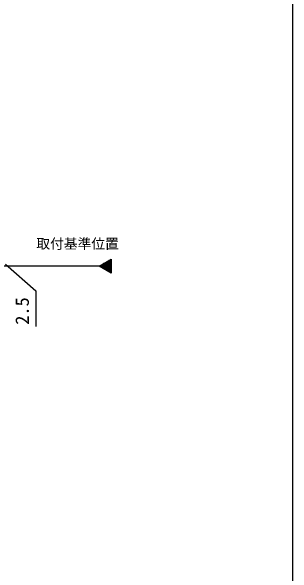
# Model space of a CAD drawing. Units: millimetres, scale not verified. Extents: x -525 to 525, y -783 to 779.
# Drawn here: x 340.8 to 525, y -2.1 to 365.9 of the extents above; entities that cross this region are included whole.
import ezdxf
from ezdxf.enums import TextEntityAlignment as Align

# ---------------------------------------------------------------- set-up
doc = ezdxf.new("R2010")
doc.units = ezdxf.units.MM
doc.header["$LTSCALE"] = 4
for name, color, linetype in [('0-1_USER1', 3, 'Continuous'), ('0-4_YKK_12', 2, 'Continuous'), ('0-7_YKK_D', 6, 'Continuous'), ('0-8_YKK_ZWAK', 7, 'Continuous')]:
    doc.layers.add(name, color=color, linetype=linetype)
doc.styles.add('ＭＳ ゴシック', font='')
doc.styles.get('ＭＳ ゴシック').set_extended_font_data('MS Gothic')

msp = doc.modelspace()

# ---------------------------------------------------------------- linework, layer by layer
at = {"layer": '0-4_YKK_12'}
for p, q in [((400.014, 198.191), (404.797, 202.974)), ((400.463, 197.932), (406.139, 203.608)), ((400.911, 197.673), (406.139, 202.901)), ((398.264, 199.202), (-361.64, 199.202)), ((398.669, 198.968), (399.778, 200.076)), ((399.118, 198.709), (401.451, 201.042)), ((399.566, 198.45), (403.124, 202.008)), ((401.359, 197.415), (406.139, 202.194)), ((401.807, 197.156), (406.139, 201.487)), ((402.256, 196.897), (406.139, 200.78)), ((402.704, 196.638), (406.139, 200.073)), ((403.152, 196.379), (406.139, 199.366)), ((403.601, 196.121), (406.139, 198.659)), ((404.049, 195.862), (406.139, 197.951)), ((404.497, 195.603), (406.139, 197.244)), ((404.945, 195.344), (406.139, 196.537)), ((405.394, 195.085), (406.139, 195.83)), ((405.842, 194.826), (406.139, 195.123))]:
    msp.add_line(p, q, dxfattribs=at)
msp.add_lwpolyline([(406.139, 194.655), (398.264, 199.202), (406.139, 203.749)], close=True, dxfattribs=at)
at = {"layer": '0-7_YKK_D'}
msp.add_lwpolyline([(337, 200.452), (357, 182.952), (357, 159.725)], dxfattribs=at)
at = {"layer": '0-8_YKK_ZWAK'}
msp.add_lwpolyline([(-525, -782.8), (525, -782.8), (525, 747.2)], dxfattribs=at)

# ---------------------------------------------------------------- texts
at = {"layer": '0-1_USER1', "style": 'ＭＳ ゴシック'}
msp.add_text('取付基準位置', height=6.598, dxfattribs=at).set_placement((357.233, 208.564), align=Align.BOTTOM_LEFT)
at = {"layer": '0-7_YKK_D', "style": 'ＭＳ ゴシック'}
msp.add_text('2.5', height=8.798, rotation=90, dxfattribs=at).set_placement((355, 160.838), align=Align.BOTTOM_LEFT)

doc.saveas('drawing.dxf')
